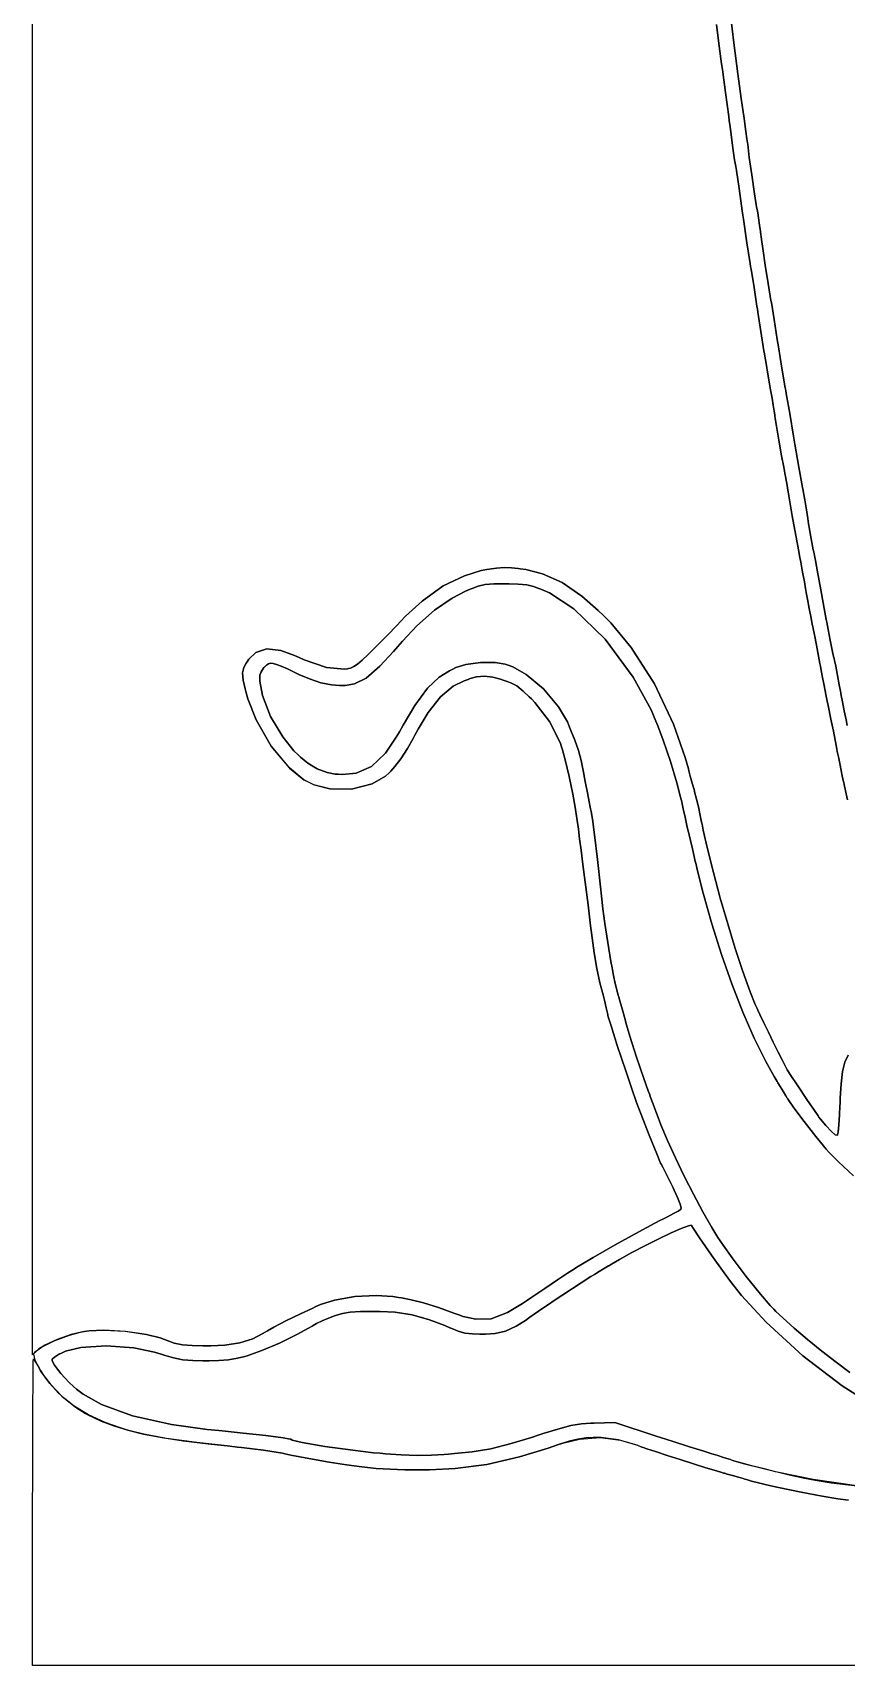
# Model space of a CAD drawing. Extents: x 0 to 13, y 0 to 16.7.
# Drawn here: x 0 to 4.37, y 0 to 8.77 of the extents above; entities that cross this region are included whole.
import ezdxf

# ---------------------------------------------------------------- set-up
doc = ezdxf.new("R2010")
doc.units = 0
doc.layers.get('0').update_dxf_attribs({"linetype": 'CONTINUOUS'})

msp = doc.modelspace()

# ---------------------------------------------------------------- linework, layer by layer
at = {"color": 7}
for points in [[(4.37717, 3.2755), (4.36074, 3.23833), (4.34711, 3.18869), (4.33936, 3.12125), (4.33529, 3.04443), (4.33436, 3.01878), (4.33382, 3.00282), (4.33132, 2.95486), (4.32747, 2.90121), (4.32335, 2.86339), (4.32081, 2.84819), (4.31976, 2.8469), (4.31847, 2.84576), (4.30871, 2.84901), (4.28825, 2.86604), (4.25879, 2.89774), (4.23004, 2.93207), (4.22081, 2.94374), (4.2161, 2.95003), (4.19667, 2.97814), (4.15663, 3.03737), (4.10699, 3.11208), (4.06728, 3.17253), (4.05414, 3.19271), (4.05122, 3.19743), (4.0434, 3.21212), (4.02533, 3.24701), (4.00211, 3.29281), (3.97601, 3.34494), (3.94933, 3.39887), (3.92437, 3.45008), (3.90332, 3.49403), (3.89208, 3.51801), (3.88857, 3.52604), (3.87879, 3.54844), (3.85194, 3.6166), (3.81261, 3.72564), (3.77181, 3.84879), (3.73096, 3.98139), (3.6914, 4.11897), (3.65446, 4.25689), (3.62142, 4.39063), (3.60021, 4.48432), (3.59375, 4.51563), (3.59136, 4.52767), (3.58376, 4.56358), (3.57357, 4.61003), (3.56429, 4.64968), (3.55908, 4.67057), (3.55729, 4.67708), (3.5555, 4.68343), (3.55024, 4.70236), (3.54085, 4.73622), (3.53033, 4.77436), (3.5224, 4.803), (3.51981, 4.8125), (3.50353, 4.87349), (3.44086, 5.05257), (3.33854, 5.26981), (3.21272, 5.46436), (3.10368, 5.59631), (3.06353, 5.63644), (3.03597, 5.66385), (2.94846, 5.74121), (2.84293, 5.81396), (2.73628, 5.86074), (2.64768, 5.88314), (2.61774, 5.88747), (2.60596, 5.88921), (2.57053, 5.89318), (2.53082, 5.89442), (2.48981, 5.89117), (2.45128, 5.88553), (2.43853, 5.88336), (2.40782, 5.87782), (2.3176, 5.85042), (2.20313, 5.79497), (2.09017, 5.71386), (2.00151, 5.63303), (1.97396, 5.60417), (1.95606, 5.5855), (1.90224, 5.52957), (1.84571, 5.47146), (1.80197, 5.42779), (1.76861, 5.39638), (1.74317, 5.37511), (1.72331, 5.36193), (1.7066, 5.3546), (1.69467, 5.35161), (1.69065, 5.35101), (1.67421, 5.34842), (1.57758, 5.35769), (1.45806, 5.39768), (1.43024, 5.41043), (1.40625, 5.42144), (1.33149, 5.44803), (1.25624, 5.45731), (1.19813, 5.43772), (1.16048, 5.40246), (1.15104, 5.38857), (1.14616, 5.38129), (1.13336, 5.35807), (1.12679, 5.32904), (1.13081, 5.28971), (1.141, 5.24349), (1.1448, 5.22814), (1.15435, 5.18918), (1.19916, 5.07611), (1.28071, 4.9344), (1.37945, 4.81771), (1.45643, 4.75489), (1.4854, 4.74061), (1.5109, 4.72786), (1.59565, 4.706), (1.71208, 4.70415), (1.82243, 4.73361), (1.89486, 4.77436), (1.91461, 4.79269), (1.92269, 4.80024), (1.94499, 4.82503), (1.97667, 4.86757), (2.01167, 4.92324), (2.04226, 4.97678), (2.05208, 4.99479), (2.0689, 5.02582), (2.12392, 5.11654), (2.18929, 5.20053), (2.25743, 5.2564), (2.31674, 5.28646), (2.33751, 5.29372), (2.34874, 5.29775), (2.38336, 5.30718), (2.42469, 5.31119), (2.46963, 5.3055), (2.5121, 5.29417), (2.52604, 5.28961), (2.53629, 5.28662), (2.56662, 5.27572), (2.59918, 5.25825), (2.63297, 5.23118), (2.66624, 5.19938), (2.67708, 5.18853), (2.69532, 5.17031), (2.77382, 5.06706), (2.83094, 4.95497), (2.83854, 4.93229), (2.84424, 4.91465), (2.85906, 4.86079), (2.88015, 4.77268), (2.89974, 4.67714), (2.91217, 4.60688), (2.91564, 4.58333), (2.91737, 4.5715), (2.92264, 4.53581), (2.92936, 4.48882), (2.93642, 4.43733), (2.9445, 4.37619), (2.95421, 4.30029), (2.96625, 4.20443), (2.98128, 4.0835), (2.99533, 3.97011), (3, 3.93229), (3.00336, 3.90554), (3.01438, 3.82525), (3.02838, 3.74154), (3.04508, 3.66471), (3.06179, 3.59972), (3.06771, 3.57813), (3.0695, 3.57086), (3.07926, 3.53039), (3.08746, 3.49457), (3.08854, 3.48958), (3.09033, 3.48128), (3.10471, 3.43354), (3.1384, 3.3279), (3.1836, 3.19135), (3.22146, 3.07981), (3.23438, 3.04269), (3.24137, 3.02214), (3.26585, 2.95692), (3.30897, 2.84625), (3.34993, 2.7455), (3.37082, 2.69689), (3.375, 2.68956), (3.37631, 2.68722), (3.38282, 2.67432), (3.39725, 2.64535), (3.41613, 2.60699), (3.43213, 2.57443), (3.4375, 2.56353), (3.44385, 2.55051), (3.46229, 2.51101), (3.4764, 2.47618), (3.48101, 2.45562), (3.47889, 2.4471), (3.47711, 2.44586), (3.47526, 2.44482), (3.46451, 2.43896), (3.44021, 2.42594), (3.4075, 2.40881), (3.37924, 2.39432), (3.36979, 2.3896), (3.34076, 2.37468), (3.2545, 2.3284), (3.12668, 2.25771), (3.0084, 2.18994), (2.94293, 2.15104), (2.92188, 2.13747), (2.90929, 2.12944), (2.87158, 2.10504), (2.81793, 2.06972), (2.74989, 2.02399), (2.67964, 1.97635), (2.65625, 1.96039), (2.63026, 1.9426), (2.54867, 1.89432), (2.46067, 1.86111), (2.37847, 1.85775), (2.31022, 1.87332), (2.28851, 1.88124), (2.26124, 1.89133), (2.17914, 1.92068), (2.09868, 1.9465), (2.03185, 1.96317), (1.98062, 1.9725), (1.96354, 1.97499), (1.93414, 1.97965), (1.84483, 1.98568), (1.72889, 1.98062), (1.61957, 1.9605), (1.5446, 1.93674), (1.52083, 1.92606), (1.49983, 1.91656), (1.43718, 1.88715), (1.35948, 1.84924), (1.29449, 1.81565), (1.26004, 1.7966), (1.24897, 1.78961), (1.23275, 1.77962), (1.18142, 1.7539), (1.11209, 1.73112), (1.03201, 1.71913), (0.957194, 1.7156), (0.932292, 1.7156), (0.91314, 1.7156), (0.855686, 1.71647), (0.803874, 1.7206), (0.760308, 1.73058), (0.721192, 1.74408), (0.708333, 1.74897), (0.684625, 1.75765), (0.610732, 1.77587), (0.497504, 1.79303), (0.382053, 1.79878), (0.303765, 1.79551), (0.278103, 1.79167), (0.259983, 1.78911), (0.206435, 1.77561), (0.131239, 1.74951), (0.065375, 1.71875), (0.031033, 1.69775), (0.021864, 1.68853), (0, 1.66667), (0, 9.16667)], [(4.37272, 5.0465), (4.36621, 5.07671), (4.35633, 5.12451), (4.34668, 5.17389), (4.34044, 5.20751), (4.33854, 5.21875), (4.33658, 5.23008), (4.33035, 5.26406), (4.32069, 5.31446), (4.31082, 5.36393), (4.30431, 5.39572), (4.30208, 5.40625), (4.29949, 5.41721), (4.29249, 5.45025), (4.28163, 5.50418), (4.27056, 5.56125), (4.26292, 5.60129), (4.26042, 5.61458), (4.25319, 5.65435), (4.2315, 5.77354), (4.21365, 5.8711), (4.20226, 5.93158), (4.19515, 5.96733), (4.19271, 5.97917), (4.1906, 5.98856), (4.17888, 6.04833), (4.16818, 6.10965), (4.16667, 6.11979), (4.16542, 6.12913), (4.16118, 6.1569), (4.15338, 6.20458), (4.14437, 6.25678), (4.13764, 6.29471), (4.13542, 6.30729), (4.13226, 6.32292), (4.11236, 6.43375), (4.0919, 6.55653), (4.08854, 6.57813), (4.08485, 6.5995), (4.06401, 6.72032), (4.04531, 6.82867), (4.04269, 6.84375), (4.03982, 6.85889), (4.02171, 6.96397), (4.0031, 7.07894), (4, 7.09896), (3.99685, 7.11903), (3.98019, 7.22646), (3.9656, 7.31668), (3.96354, 7.32813), (3.95964, 7.35092), (3.94846, 7.41938), (3.93306, 7.51719), (3.91954, 7.6065), (3.91249, 7.65576), (3.91043, 7.67188), (3.90967, 7.67854), (3.90701, 7.69846), (3.90207, 7.73296), (3.89632, 7.77078), (3.89204, 7.79818), (3.89063, 7.80729), (3.88644, 7.83046), (3.87511, 7.90007), (3.85986, 8.00185), (3.84694, 8.09619), (3.84033, 8.14903), (3.83854, 8.16667), (3.83757, 8.17404), (3.83453, 8.19612), (3.82926, 8.23438), (3.8234, 8.27653), (3.81912, 8.30746), (3.81771, 8.31771), (3.81401, 8.34131), (3.80387, 8.41228), (3.78603, 8.54428), (3.76449, 8.71149), (3.74571, 8.86149)], [(3.67042, 8.80903), (3.68571, 8.69254), (3.69868, 8.5989), (3.70313, 8.56771), (3.70518, 8.55339), (3.71978, 8.44379), (3.73643, 8.31537), (3.73958, 8.29167), (3.74175, 8.27333), (3.74892, 8.21826), (3.75896, 8.14572), (3.76839, 8.08236), (3.77393, 8.0479), (3.77604, 8.03646), (3.7781, 8.02501), (3.79269, 7.92865), (3.80935, 7.8094), (3.8125, 7.78646), (3.8156, 7.76357), (3.8341, 7.63672), (3.85157, 7.52556), (3.85417, 7.51042), (3.85678, 7.49533), (3.87278, 7.39779), (3.88824, 7.29769), (3.89063, 7.28125), (3.89296, 7.26486), (3.90858, 7.16146), (3.92524, 7.05811), (3.92811, 7.04167), (3.93039, 7.02849), (3.93728, 6.98872), (3.94694, 6.93272), (3.95606, 6.88043), (3.96164, 6.84901), (3.96354, 6.83854), (3.96517, 6.82958), (3.96983, 6.80257), (3.97592, 6.76606), (3.98096, 6.73324), (3.98361, 6.71457), (3.98438, 6.70833), (3.98617, 6.69482), (3.99262, 6.65375), (4.00532, 6.57867), (4.02051, 6.49419), (4.03233, 6.43213), (4.03646, 6.41146), (4.03851, 6.40132), (4.04883, 6.34614), (4.05647, 6.29818), (4.05729, 6.29167), (4.05881, 6.27919), (4.07656, 6.17242), (4.10678, 6.00939), (4.11458, 5.96875), (4.11675, 5.95725), (4.12332, 5.92264), (4.13319, 5.86979), (4.14285, 5.817), (4.14903, 5.78239), (4.15104, 5.77083), (4.153, 5.75944), (4.15918, 5.7251), (4.16883, 5.67333), (4.17871, 5.62218), (4.18522, 5.58914), (4.1875, 5.57813), (4.18978, 5.56663), (4.19661, 5.53207), (4.20751, 5.47646), (4.21881, 5.41835), (4.22661, 5.37804), (4.22917, 5.36458), (4.23139, 5.35167), (4.2385, 5.31288), (4.24843, 5.26031), (4.25754, 5.213), (4.26281, 5.18608), (4.2646, 5.17708), (4.26969, 5.15294), (4.285, 5.08046), (4.29856, 5.01563), (4.30832, 4.96647), (4.31543, 4.92914), (4.31771, 4.91667), (4.31956, 4.90717), (4.32514, 4.87864), (4.33436, 4.83247), (4.34435, 4.78413), (4.35161, 4.75071), (4.35417, 4.73958), (4.35672, 4.72851), (4.3641, 4.6951), (4.37446, 4.64675)], [(4.38764, 1.57281), (4.31342, 1.6275), (4.23589, 1.68739), (4.15935, 1.74924), (4.08806, 1.80957), (4.02621, 1.86513), (3.98969, 1.90028), (3.97814, 1.91249), (3.95985, 1.93207), (3.90722, 1.99294), (3.83008, 2.08806), (3.75499, 2.18707), (3.70611, 2.25581), (3.69065, 2.27919), (3.67904, 2.29682), (3.64615, 2.35086), (3.59776, 2.43549), (3.54764, 2.52886), (3.49789, 2.62657), (3.45068, 2.72428), (3.40815, 2.81765), (3.3725, 2.90235), (3.35189, 2.95589), (3.34581, 2.97396), (3.34424, 2.97814), (3.33149, 3.01281), (3.3156, 3.05469), (3.3125, 3.0625), (3.30399, 3.08464), (3.28039, 3.15164), (3.24192, 3.2659), (3.20611, 3.3775), (3.18722, 3.43961), (3.18229, 3.45833), (3.1799, 3.46772), (3.16444, 3.52462), (3.14844, 3.57997), (3.14583, 3.58854), (3.14344, 3.5964), (3.13721, 3.62017), (3.12771, 3.66004), (3.11843, 3.70329), (3.11225, 3.73443), (3.1104, 3.74479), (3.10465, 3.77886), (3.08778, 3.88118), (3.072, 3.98286), (3.06104, 4.06179), (3.0549, 4.11312), (3.05311, 4.13021), (3.04775, 4.17953), (3.03142, 4.32742), (3.01611, 4.45833), (3.00478, 4.54243), (2.99767, 4.58496), (2.99479, 4.59896), (2.99306, 4.60824), (2.98774, 4.63607), (2.97851, 4.68375), (2.96826, 4.73594), (2.96078, 4.77387), (2.95833, 4.78646), (2.95503, 4.80419), (2.94407, 4.85721), (2.92964, 4.91228), (2.91054, 4.96696), (2.88949, 5.01921), (2.88226, 5.03646), (2.87028, 5.065), (2.82215, 5.1454), (2.74149, 5.243), (2.64887, 5.32069), (2.57829, 5.36128), (2.55311, 5.36979), (2.53624, 5.37528), (2.48296, 5.38357), (2.40386, 5.38439), (2.32514, 5.37278), (2.27246, 5.35688), (2.25624, 5.34896), (2.23703, 5.33996), (2.18257, 5.3061), (2.11871, 5.24561), (2.05171, 5.15267), (1.98872, 5.04796), (1.96875, 5.01247), (1.95215, 4.98286), (1.89442, 4.89833), (1.81976, 4.82579), (1.73725, 4.78956), (1.66374, 4.7825), (1.6396, 4.7844), (1.62478, 4.78554), (1.58083, 4.79368), (1.52756, 4.81304), (1.47667, 4.84418), (1.43718, 4.87674), (1.42503, 4.88857), (1.40235, 4.91064), (1.34267, 4.98525), (1.27734, 5.09467), (1.23427, 5.20628), (1.21875, 5.28358), (1.21875, 5.30935), (1.21875, 5.31565), (1.22629, 5.33453), (1.2411, 5.35678), (1.24479, 5.3604), (1.2474, 5.36307), (1.25553, 5.37061), (1.26568, 5.37739), (1.27691, 5.38049), (1.29102, 5.37956), (1.30973, 5.37435), (1.33485, 5.36436), (1.36816, 5.34944), (1.40067, 5.33425), (1.41146, 5.32915), (1.42964, 5.32053), (1.48535, 5.2965), (1.54736, 5.27528), (1.60389, 5.26383), (1.64703, 5.26042), (1.66146, 5.26042), (1.67785, 5.26042), (1.72715, 5.26888), (1.78982, 5.3004), (1.86296, 5.36458), (1.93668, 5.44374), (1.96039, 5.47081), (1.98503, 5.49903), (2.06272, 5.58035), (2.15776, 5.66499), (2.25131, 5.72911), (2.32383, 5.76687), (2.34896, 5.77707), (2.35954, 5.78142), (2.39193, 5.79324), (2.42969, 5.80225), (2.47521, 5.80599), (2.52507, 5.80643), (2.54167, 5.80626), (2.55794, 5.80626), (2.60693, 5.80539), (2.65235, 5.8016), (2.68875, 5.79308), (2.71767, 5.78222), (2.72711, 5.7781), (2.77431, 5.75846), (2.90462, 5.67199), (3.07394, 5.51031), (3.2245, 5.30544), (3.32036, 5.13075), (3.34581, 5.06976), (3.35607, 5.04449), (3.3846, 4.9675), (3.42329, 4.85303), (3.4579, 4.73833), (3.47851, 4.66135), (3.48438, 4.63542), (3.48639, 4.62614), (3.49257, 4.59825), (3.50233, 4.55447), (3.51247, 4.50944), (3.51947, 4.47894), (3.52186, 4.46875), (3.52419, 4.45871), (3.53119, 4.4285), (3.54139, 4.38456), (3.55117, 4.34239), (3.55729, 4.31608), (3.55935, 4.30729), (3.56847, 4.26654), (3.59907, 4.14497), (3.64556, 3.98053), (3.69754, 3.81722), (3.75375, 3.65847), (3.81293, 3.5076), (3.87386, 3.36789), (3.93522, 3.24274), (3.97971, 3.16168), (3.99582, 3.13542), (4.00017, 3.12836), (4.01324, 3.10704), (4.02994, 3.07997), (4.04383, 3.05724), (4.051, 3.04536), (4.05311, 3.04167), (4.05881, 3.03179), (4.0861, 2.99337), (4.14111, 2.92008), (4.204, 2.84011), (4.24599, 2.78868), (4.26042, 2.77186), (4.27582, 2.75418), (4.32536, 2.70378), (4.40571, 2.62853)], [(4.43647, 0.961643), (4.19006, 0.997504), (3.98763, 1.03955), (3.92085, 1.05626), (3.90597, 1.06006), (3.86143, 1.07167), (3.80908, 1.08556), (3.76964, 1.09657), (3.75206, 1.10183), (3.74897, 1.10314), (3.74556, 1.10444), (3.73313, 1.10867), (3.70828, 1.1167), (3.678, 1.1263), (3.65386, 1.13395), (3.64583, 1.13645), (3.63514, 1.13959), (3.59819, 1.15099), (3.52604, 1.17372), (3.43896, 1.2015), (3.3699, 1.2238), (3.3469, 1.23123), (3.12603, 1.30311), (3.01357, 1.30002), (2.99696, 1.29953), (2.94715, 1.29655), (2.88971, 1.28765), (2.81913, 1.26883), (2.73986, 1.24392), (2.71354, 1.23541), (2.67725, 1.2238), (2.56799, 1.19021), (2.46039, 1.16265), (2.35906, 1.14627), (2.264, 1.13688), (2.23232, 1.13439), (2.20969, 1.13254), (2.14171, 1.12804), (2.06418, 1.12636), (1.979, 1.12972), (1.89393, 1.13612), (1.86561, 1.13856), (1.82883, 1.14176), (1.71892, 1.15457), (1.56885, 1.17567), (1.4471, 1.19705), (1.39242, 1.20942), (1.38542, 1.21354), (1.38281, 1.21512), (1.34467, 1.22135), (1.25244, 1.23351), (1.13037, 1.2474), (1.03261, 1.25743), (1, 1.26042), (0.936143, 1.26617), (0.745551, 1.29243), (0.536404, 1.33881), (0.369467, 1.4005), (0.270779, 1.45524), (0.241644, 1.47814), (0.235949, 1.48269), (0.219564, 1.49707), (0.196451, 1.51921), (0.173394, 1.54313), (0.151801, 1.56749), (0.132813, 1.59071), (0.11773, 1.61143), (0.107747, 1.62825), (0.104167, 1.63678), (0.104167, 1.6396), (0.104167, 1.64356), (0.117839, 1.65539), (0.144532, 1.67193), (0.151042, 1.67503), (0.175782, 1.68696), (0.258029, 1.70632), (0.393826, 1.71593), (0.543132, 1.70404), (0.654622, 1.68197), (0.690647, 1.67085), (0.70676, 1.66581), (0.755425, 1.65169), (0.806207, 1.64106), (0.859375, 1.63644), (0.913249, 1.63542), (0.931261, 1.63542), (0.948188, 1.63542), (0.999132, 1.63644), (1.05165, 1.6404), (1.09896, 1.6486), (1.13813, 1.65869), (1.15104, 1.66249), (1.17128, 1.66824), (1.2309, 1.69006), (1.32433, 1.72971), (1.41835, 1.77561), (1.48014, 1.80946), (1.5, 1.82189), (1.50586, 1.82542), (1.52408, 1.83507), (1.55479, 1.84978), (1.588, 1.8641), (1.61176, 1.87332), (1.61979, 1.87603), (1.63049, 1.87967), (1.66314, 1.88917), (1.70529, 1.89665), (1.75933, 1.89979), (1.81874, 1.90018), (1.83854, 1.90001), (1.86524, 1.89985), (1.94542, 1.89572), (2.03749, 1.88206), (2.13032, 1.85547), (2.21257, 1.824), (2.23958, 1.8125), (2.25049, 1.80772), (2.28386, 1.79438), (2.32069, 1.78401), (2.3604, 1.77924), (2.40022, 1.7781), (2.41351, 1.7781), (2.43072, 1.7781), (2.48242, 1.78153), (2.53907, 1.79428), (2.59489, 1.82032), (2.64518, 1.85221), (2.66146, 1.86356), (2.66872, 1.86854), (2.71615, 1.90147), (2.76563, 1.93599), (2.77399, 1.94168), (2.79351, 1.95551), (2.9961, 2.08724), (3.01563, 2.09896), (3.02197, 2.10281), (3.04113, 2.11436), (3.06446, 2.12825), (3.08285, 2.13926), (3.09164, 2.14453), (3.09375, 2.14583), (3.10758, 2.15468), (3.15007, 2.17969), (3.21707, 2.2169), (3.28928, 2.25483), (3.36117, 2.29075), (3.42731, 2.3221), (3.48221, 2.34608), (3.5204, 2.36008), (3.53569, 2.36285), (3.53646, 2.36143), (3.54531, 2.34663), (3.57943, 2.29531), (3.64361, 2.20236), (3.71149, 2.10747), (3.75179, 2.0529), (3.76563, 2.03543), (3.80578, 1.98519), (3.93744, 1.84326), (4.13396, 1.66254), (4.34554, 1.50136), (4.50657, 1.39806)], [(12.9583, 0), (0, 0), (0, 0.824978), (0, 0.824978), (0, 0.866374), (0.000054, 0.990397), (0.000326, 1.14453), (0.00076, 1.28407), (0.001248, 1.4056), (0.001899, 1.50581), (0.002604, 1.58132), (0.003364, 1.62879), (0.004178, 1.64481), (0.004178, 1.64481), (0.004666, 1.64432), (0.008626, 1.63818), (0.017958, 1.62304), (0.030816, 1.60189), (0.042046, 1.58328), (0.045844, 1.5771), (0.055935, 1.55974), (0.093207, 1.5115), (0.156901, 1.44575), (0.229329, 1.38683), (0.283854, 1.35135), (0.303114, 1.34169), (0.319119, 1.33371), (0.368272, 1.31152), (0.436524, 1.28527), (0.511122, 1.26232), (0.59554, 1.24197), (0.693143, 1.22342), (0.807292, 1.20605), (0.941461, 1.18913), (1.05957, 1.17594), (1.09896, 1.17188), (1.12055, 1.16954), (1.23866, 1.15446), (1.3406, 1.13829), (1.35417, 1.13542), (1.38634, 1.12918), (1.48313, 1.11079), (1.59201, 1.0912), (1.68539, 1.07612), (1.76796, 1.065), (1.84435, 1.05735), (1.91928, 1.05268), (1.9974, 1.0504), (2.06185, 1.04997), (2.08333, 1.05002), (2.12972, 1.05002), (2.26893, 1.05637), (2.43799, 1.07802), (2.61328, 1.11903), (2.76704, 1.16607), (2.81771, 1.18332), (2.84668, 1.19325), (2.93636, 1.21495), (3.04622, 1.22374), (3.15506, 1.20942), (3.24268, 1.18327), (3.27083, 1.17188), (3.27724, 1.16943), (3.29682, 1.16287), (3.34403, 1.1473), (3.40588, 1.12728), (3.47592, 1.10482), (3.54764, 1.08203), (3.61458, 1.06098), (3.67031, 1.04373), (3.69879, 1.03505), (3.70833, 1.03228), (3.71326, 1.03098), (3.72857, 1.0268), (3.757, 1.01888), (3.78976, 1.0096), (3.81461, 1.00244), (3.82292, 1), (3.8316, 0.997233), (3.85801, 0.989637), (3.89632, 0.979438), (3.93306, 0.970432), (3.95589, 0.965169), (3.96354, 0.963542), (4.00418, 0.954969), (4.12619, 0.929525), (4.23828, 0.907715), (4.32183, 0.89426), (4.37967, 0.887261)]]:
    msp.add_lwpolyline(points, dxfattribs=at)
at = {"color": 0}
for points in [[(3.74571, 8.86149), (3.76449, 8.71149), (3.78603, 8.54428), (3.80387, 8.41228), (3.81401, 8.34131), (3.81771, 8.31771), (3.81912, 8.30746), (3.8234, 8.27653), (3.82926, 8.23438), (3.83453, 8.19612), (3.83757, 8.17404), (3.83854, 8.16667), (3.84033, 8.14903), (3.84694, 8.09619), (3.85986, 8.00185), (3.87511, 7.90007), (3.88644, 7.83046), (3.89063, 7.80729), (3.89204, 7.79818), (3.89632, 7.77078), (3.90207, 7.73296), (3.90701, 7.69846), (3.90967, 7.67854), (3.91043, 7.67188), (3.91249, 7.65576), (3.91954, 7.6065), (3.93306, 7.51719), (3.94846, 7.41938), (3.95964, 7.35092), (3.96354, 7.32813), (3.9656, 7.31668), (3.98019, 7.22646), (3.99685, 7.11903), (4, 7.09896), (4.0031, 7.07894), (4.02171, 6.96397), (4.03982, 6.85889), (4.04269, 6.84375), (4.04531, 6.82867), (4.06401, 6.72032), (4.08485, 6.5995), (4.08854, 6.57813), (4.0919, 6.55653), (4.11236, 6.43375), (4.13226, 6.32292), (4.13542, 6.30729), (4.13764, 6.29471), (4.14437, 6.25678), (4.15338, 6.20458), (4.16118, 6.1569), (4.16542, 6.12913), (4.16667, 6.11979), (4.16818, 6.10965), (4.17888, 6.04833), (4.1906, 5.98856), (4.19271, 5.97917), (4.19515, 5.96733), (4.20226, 5.93158), (4.21365, 5.8711), (4.2315, 5.77354), (4.25319, 5.65435), (4.26042, 5.61458), (4.26292, 5.60129), (4.27056, 5.56125), (4.28163, 5.50418), (4.29249, 5.45025), (4.29949, 5.41721), (4.30208, 5.40625), (4.30431, 5.39572), (4.31082, 5.36393), (4.32069, 5.31446), (4.33035, 5.26406), (4.33658, 5.23008), (4.33854, 5.21875), (4.34044, 5.20751), (4.34668, 5.17389), (4.35633, 5.12451), (4.36621, 5.07671), (4.37272, 5.0465)], [(4.37446, 4.64675), (4.3641, 4.6951), (4.35672, 4.72851), (4.35417, 4.73958), (4.35161, 4.75071), (4.34435, 4.78413), (4.33436, 4.83247), (4.32514, 4.87864), (4.31956, 4.90717), (4.31771, 4.91667), (4.31543, 4.92914), (4.30832, 4.96647), (4.29856, 5.01563), (4.285, 5.08046), (4.26969, 5.15294), (4.2646, 5.17708), (4.26281, 5.18608), (4.25754, 5.213), (4.24843, 5.26031), (4.2385, 5.31288), (4.23139, 5.35167), (4.22917, 5.36458), (4.22661, 5.37804), (4.21881, 5.41835), (4.20751, 5.47646), (4.19661, 5.53207), (4.18978, 5.56663), (4.1875, 5.57813), (4.18522, 5.58914), (4.17871, 5.62218), (4.16883, 5.67333), (4.15918, 5.7251), (4.153, 5.75944), (4.15104, 5.77083), (4.14903, 5.78239), (4.14285, 5.817), (4.13319, 5.86979), (4.12332, 5.92264), (4.11675, 5.95725), (4.11458, 5.96875), (4.10678, 6.00939), (4.07656, 6.17242), (4.05881, 6.27919), (4.05729, 6.29167), (4.05647, 6.29818), (4.04883, 6.34614), (4.03851, 6.40132), (4.03646, 6.41146), (4.03233, 6.43213), (4.02051, 6.49419), (4.00532, 6.57867), (3.99262, 6.65375), (3.98617, 6.69482), (3.98438, 6.70833), (3.98361, 6.71457), (3.98096, 6.73324), (3.97592, 6.76606), (3.96983, 6.80257), (3.96517, 6.82958), (3.96354, 6.83854), (3.96164, 6.84901), (3.95606, 6.88043), (3.94694, 6.93272), (3.93728, 6.98872), (3.93039, 7.02849), (3.92811, 7.04167), (3.92524, 7.05811), (3.90858, 7.16146), (3.89296, 7.26486), (3.89063, 7.28125), (3.88824, 7.29769), (3.87278, 7.39779), (3.85678, 7.49533), (3.85417, 7.51042), (3.85157, 7.52556), (3.8341, 7.63672), (3.8156, 7.76357), (3.8125, 7.78646), (3.80935, 7.8094), (3.79269, 7.92865), (3.7781, 8.02501), (3.77604, 8.03646), (3.77393, 8.0479), (3.76839, 8.08236), (3.75896, 8.14572), (3.74892, 8.21826), (3.74175, 8.27333), (3.73958, 8.29167), (3.73643, 8.31537), (3.71978, 8.44379), (3.70518, 8.55339), (3.70313, 8.56771), (3.69868, 8.5989), (3.68571, 8.69254), (3.67042, 8.80903)], [(4.37967, 0.887261), (4.32183, 0.89426), (4.23828, 0.907715), (4.12619, 0.929525), (4.00418, 0.954969), (3.96354, 0.963542), (3.95589, 0.965169), (3.93306, 0.970432), (3.89632, 0.979438), (3.85801, 0.989637), (3.8316, 0.997233), (3.82292, 1), (3.81461, 1.00244), (3.78976, 1.0096), (3.757, 1.01888), (3.72857, 1.0268), (3.71326, 1.03098), (3.70833, 1.03228), (3.69879, 1.03505), (3.67031, 1.04373), (3.61458, 1.06098), (3.54764, 1.08203), (3.47592, 1.10482), (3.40588, 1.12728), (3.34403, 1.1473), (3.29682, 1.16287), (3.27724, 1.16943), (3.27083, 1.17188), (3.24869, 1.18077), (3.14464, 1.21072), (3.05176, 1.22293), (3.02083, 1.22293), (3.00846, 1.22277), (2.97136, 1.22087), (2.92746, 1.21484), (2.87944, 1.20302), (2.83301, 1.18853), (2.81771, 1.18332), (2.76704, 1.16607), (2.61328, 1.11903), (2.43799, 1.07802), (2.26893, 1.05637), (2.12972, 1.05002), (2.08333, 1.05002), (2.06185, 1.04997), (1.9974, 1.0504), (1.91928, 1.05268), (1.84435, 1.05735), (1.76796, 1.065), (1.68539, 1.07612), (1.59201, 1.0912), (1.48313, 1.11079), (1.38634, 1.12918), (1.35417, 1.13542), (1.3406, 1.13829), (1.23866, 1.15446), (1.12055, 1.16954), (1.09896, 1.17188), (1.04432, 1.17768), (0.880697, 1.1964), (0.718479, 1.21853), (0.596517, 1.24105), (0.523004, 1.25922), (0.498969, 1.26666), (0.471246, 1.27523), (0.389268, 1.30469), (0.298936, 1.34549), (0.222657, 1.39193), (0.171115, 1.43212), (0.155219, 1.44689), (0.138563, 1.46218), (0.092719, 1.51258), (0.042969, 1.58035), (0.013129, 1.63894), (0.006565, 1.67008), (0.010417, 1.67708), (0.015083, 1.68571), (0.046604, 1.70762), (0.115072, 1.74219), (0.197592, 1.77289), (0.256131, 1.78879), (0.276042, 1.79167), (0.301975, 1.79551), (0.381076, 1.79893), (0.496853, 1.7934), (0.610297, 1.77632), (0.684571, 1.75782), (0.708333, 1.74897), (0.721192, 1.74408), (0.760308, 1.73058), (0.803874, 1.7206), (0.855686, 1.71647), (0.91314, 1.7156), (0.932292, 1.7156), (0.957194, 1.7156), (1.03201, 1.71913), (1.11209, 1.73112), (1.18142, 1.7539), (1.23275, 1.77962), (1.24897, 1.78961), (1.26004, 1.7966), (1.29449, 1.81565), (1.35948, 1.84924), (1.43718, 1.88715), (1.49983, 1.91656), (1.52083, 1.92606), (1.5446, 1.93674), (1.61957, 1.9605), (1.72889, 1.98062), (1.84483, 1.98568), (1.93414, 1.97965), (1.96354, 1.97499), (1.98062, 1.9725), (2.03185, 1.96317), (2.09868, 1.9465), (2.17914, 1.92068), (2.26124, 1.89133), (2.28851, 1.88124), (2.31022, 1.87332), (2.37847, 1.85775), (2.46067, 1.86111), (2.54867, 1.89432), (2.63026, 1.9426), (2.65625, 1.96039), (2.67964, 1.97635), (2.74989, 2.02399), (2.81793, 2.06972), (2.87158, 2.10504), (2.90929, 2.12944), (2.92188, 2.13747), (2.94293, 2.15104), (3.0084, 2.18994), (3.12668, 2.25771), (3.2545, 2.3284), (3.34076, 2.37468), (3.36979, 2.3896), (3.37924, 2.39432), (3.4075, 2.40881), (3.44021, 2.42594), (3.46451, 2.43896), (3.47526, 2.44482), (3.47711, 2.44586), (3.47889, 2.4471), (3.48101, 2.45562), (3.4764, 2.47618), (3.46229, 2.51101), (3.44385, 2.55051), (3.4375, 2.56353), (3.43213, 2.57443), (3.41613, 2.60699), (3.39725, 2.64535), (3.38282, 2.67432), (3.37631, 2.68722), (3.375, 2.68956), (3.37082, 2.69689), (3.34993, 2.7455), (3.30897, 2.84625), (3.26585, 2.95692), (3.24137, 3.02214), (3.23438, 3.04269), (3.22146, 3.07981), (3.1836, 3.19135), (3.1384, 3.3279), (3.10471, 3.43354), (3.09033, 3.48128), (3.08854, 3.48958), (3.08746, 3.49457), (3.07926, 3.53039), (3.0695, 3.57086), (3.06771, 3.57813), (3.06179, 3.59972), (3.04508, 3.66471), (3.02838, 3.74154), (3.01438, 3.82525), (3.00336, 3.90554), (3, 3.93229), (2.99533, 3.97011), (2.98128, 4.0835), (2.96625, 4.20443), (2.95421, 4.30029), (2.9445, 4.37619), (2.93642, 4.43733), (2.92936, 4.48882), (2.92264, 4.53581), (2.91737, 4.5715), (2.91564, 4.58333), (2.91217, 4.60688), (2.89974, 4.67714), (2.88015, 4.77268), (2.85906, 4.86079), (2.84424, 4.91465), (2.83854, 4.93229), (2.83094, 4.95497), (2.77382, 5.06706), (2.69532, 5.17031), (2.67708, 5.18853), (2.66624, 5.19938), (2.63297, 5.23118), (2.59918, 5.25825), (2.56662, 5.27572), (2.53629, 5.28662), (2.52604, 5.28961), (2.5121, 5.29417), (2.46963, 5.3055), (2.42469, 5.31119), (2.38336, 5.30718), (2.34874, 5.29775), (2.33751, 5.29372), (2.31674, 5.28646), (2.25743, 5.2564), (2.18929, 5.20053), (2.12392, 5.11654), (2.0689, 5.02582), (2.05208, 4.99479), (2.04226, 4.97678), (2.01167, 4.92324), (1.97667, 4.86757), (1.94499, 4.82503), (1.92269, 4.80024), (1.91461, 4.79269), (1.89492, 4.77425), (1.82243, 4.73318), (1.71197, 4.70378), (1.59521, 4.70583), (1.51004, 4.72792), (1.48438, 4.74061), (1.45551, 4.75493), (1.37902, 4.81787), (1.28054, 4.93479), (1.19916, 5.07656), (1.15441, 5.18929), (1.1448, 5.22814), (1.141, 5.24349), (1.13081, 5.28971), (1.12679, 5.32904), (1.13336, 5.35807), (1.14616, 5.38129), (1.15104, 5.38857), (1.16048, 5.40246), (1.19813, 5.43772), (1.25624, 5.45731), (1.33149, 5.44803), (1.40625, 5.42144), (1.43024, 5.41043), (1.45806, 5.39768), (1.57758, 5.35769), (1.67421, 5.34842), (1.69065, 5.35101), (1.69467, 5.35161), (1.7066, 5.3546), (1.72331, 5.36193), (1.74317, 5.37511), (1.76861, 5.39638), (1.80197, 5.42779), (1.84571, 5.47146), (1.90224, 5.52957), (1.95606, 5.5855), (1.97396, 5.60417), (2.00151, 5.63303), (2.09017, 5.71386), (2.20313, 5.79497), (2.3176, 5.85042), (2.40782, 5.87782), (2.43853, 5.88336), (2.45128, 5.88553), (2.48981, 5.89117), (2.53082, 5.89442), (2.57053, 5.89318), (2.60596, 5.88921), (2.61774, 5.88747), (2.64768, 5.88314), (2.73628, 5.86074), (2.84293, 5.81396), (2.94846, 5.74121), (3.03597, 5.66385), (3.06353, 5.63644), (3.10368, 5.59631), (3.21272, 5.46436), (3.33854, 5.26981), (3.44086, 5.05257), (3.50353, 4.87349), (3.51981, 4.8125), (3.5224, 4.803), (3.53033, 4.77436), (3.54085, 4.73622), (3.55024, 4.70236), (3.5555, 4.68343), (3.55729, 4.67708), (3.55908, 4.67057), (3.56429, 4.64968), (3.57357, 4.61003), (3.58376, 4.56358), (3.59136, 4.52767), (3.59375, 4.51563), (3.60021, 4.48432), (3.62142, 4.39063), (3.65446, 4.25689), (3.6914, 4.11897), (3.73096, 3.98139), (3.77181, 3.84879), (3.81261, 3.72564), (3.85194, 3.6166), (3.87879, 3.54844), (3.88857, 3.52604), (3.89208, 3.51801), (3.90332, 3.49403), (3.92437, 3.45008), (3.94933, 3.39887), (3.97601, 3.34494), (4.00211, 3.29281), (4.02533, 3.24701), (4.0434, 3.21212), (4.05122, 3.19743), (4.05414, 3.19271), (4.06728, 3.17253), (4.10699, 3.11208), (4.15663, 3.03737), (4.19667, 2.97814), (4.2161, 2.95003), (4.22081, 2.94374), (4.23004, 2.93207), (4.25879, 2.89774), (4.28825, 2.86604), (4.30871, 2.84901), (4.31847, 2.84576), (4.31976, 2.8469), (4.32081, 2.84819), (4.32335, 2.86339), (4.32747, 2.90121), (4.33132, 2.95486), (4.33382, 3.00282), (4.33436, 3.01878), (4.33529, 3.04443), (4.33936, 3.12125), (4.34711, 3.18869), (4.36074, 3.23833), (4.37717, 3.2755)], [(4.40571, 2.62853), (4.32536, 2.70378), (4.27582, 2.75418), (4.26042, 2.77186), (4.24599, 2.78868), (4.204, 2.84011), (4.14111, 2.92008), (4.0861, 2.99337), (4.05881, 3.03179), (4.05311, 3.04167), (4.051, 3.04536), (4.04383, 3.05724), (4.02994, 3.07997), (4.01324, 3.10704), (4.00017, 3.12836), (3.99582, 3.13542), (3.97971, 3.16168), (3.93522, 3.24274), (3.87386, 3.36789), (3.81293, 3.5076), (3.75375, 3.65847), (3.69754, 3.81722), (3.64556, 3.98053), (3.59907, 4.14497), (3.56847, 4.26654), (3.55935, 4.30729), (3.55729, 4.31608), (3.55117, 4.34239), (3.54139, 4.38456), (3.53119, 4.4285), (3.52419, 4.45871), (3.52186, 4.46875), (3.51947, 4.47894), (3.51247, 4.50944), (3.50233, 4.55447), (3.49257, 4.59825), (3.48639, 4.62614), (3.48438, 4.63542), (3.47851, 4.66135), (3.4579, 4.73833), (3.42329, 4.85303), (3.3846, 4.9675), (3.35607, 5.04449), (3.34581, 5.06976), (3.32036, 5.13075), (3.2245, 5.30544), (3.07394, 5.51031), (2.90462, 5.67199), (2.77431, 5.75846), (2.72711, 5.7781), (2.71767, 5.78222), (2.68875, 5.79308), (2.65235, 5.8016), (2.60693, 5.80539), (2.55794, 5.80626), (2.54167, 5.80626), (2.52507, 5.80643), (2.47521, 5.80599), (2.42969, 5.80225), (2.39193, 5.79324), (2.35954, 5.78142), (2.34896, 5.77707), (2.32383, 5.76687), (2.25131, 5.72911), (2.15776, 5.66499), (2.06272, 5.58035), (1.98503, 5.49903), (1.96039, 5.47081), (1.93668, 5.44374), (1.86296, 5.36458), (1.78982, 5.3004), (1.72715, 5.26888), (1.67785, 5.26042), (1.66146, 5.26042), (1.64703, 5.26042), (1.60389, 5.26383), (1.54736, 5.27528), (1.48535, 5.2965), (1.42964, 5.32053), (1.41146, 5.32915), (1.40067, 5.33425), (1.36816, 5.34944), (1.33485, 5.36436), (1.30973, 5.37435), (1.29102, 5.37956), (1.27691, 5.38049), (1.26568, 5.37739), (1.25553, 5.37061), (1.2474, 5.36307), (1.24479, 5.3604), (1.2411, 5.35678), (1.22629, 5.33453), (1.21875, 5.31565), (1.21875, 5.30935), (1.21875, 5.28358), (1.23427, 5.20628), (1.27734, 5.09467), (1.34267, 4.98525), (1.40235, 4.91064), (1.42503, 4.88857), (1.43718, 4.87674), (1.47667, 4.84418), (1.52756, 4.81304), (1.58083, 4.79368), (1.62478, 4.78554), (1.6396, 4.7844), (1.66374, 4.7825), (1.73725, 4.78956), (1.81976, 4.82579), (1.89442, 4.89833), (1.95215, 4.98286), (1.96875, 5.01247), (1.98872, 5.04796), (2.05171, 5.15267), (2.11871, 5.24561), (2.18257, 5.3061), (2.23703, 5.33996), (2.25624, 5.34896), (2.27246, 5.35688), (2.32514, 5.37278), (2.40386, 5.38439), (2.48296, 5.38357), (2.53624, 5.37528), (2.55311, 5.36979), (2.57829, 5.36128), (2.64887, 5.32069), (2.74149, 5.243), (2.82215, 5.1454), (2.87028, 5.065), (2.88226, 5.03646), (2.88949, 5.01921), (2.91054, 4.96696), (2.92964, 4.91228), (2.94407, 4.85721), (2.95503, 4.80419), (2.95833, 4.78646), (2.96078, 4.77387), (2.96826, 4.73594), (2.97851, 4.68375), (2.98774, 4.63607), (2.99306, 4.60824), (2.99479, 4.59896), (2.99767, 4.58496), (3.00478, 4.54243), (3.01611, 4.45833), (3.03142, 4.32742), (3.04775, 4.17953), (3.05311, 4.13021), (3.0549, 4.11312), (3.06104, 4.06179), (3.072, 3.98286), (3.08778, 3.88118), (3.10465, 3.77886), (3.1104, 3.74479), (3.11225, 3.73443), (3.11843, 3.70329), (3.12771, 3.66004), (3.13721, 3.62017), (3.14344, 3.5964), (3.14583, 3.58854), (3.14844, 3.57997), (3.16444, 3.52462), (3.1799, 3.46772), (3.18229, 3.45833), (3.18722, 3.43961), (3.20611, 3.3775), (3.24192, 3.2659), (3.28039, 3.15164), (3.30399, 3.08464), (3.3125, 3.0625), (3.3156, 3.05469), (3.33149, 3.01281), (3.34424, 2.97814), (3.34581, 2.97396), (3.35189, 2.95589), (3.3725, 2.90235), (3.40815, 2.81765), (3.45068, 2.72428), (3.49789, 2.62657), (3.54764, 2.52886), (3.59776, 2.43549), (3.64615, 2.35086), (3.67904, 2.29682), (3.69065, 2.27919), (3.70611, 2.25581), (3.75499, 2.18707), (3.83008, 2.08806), (3.90722, 1.99294), (3.95985, 1.93207), (3.97814, 1.91249), (3.98969, 1.90028), (4.02621, 1.86513), (4.08806, 1.80957), (4.15935, 1.74924), (4.23589, 1.68739), (4.31342, 1.6275), (4.38764, 1.57281)], [(4.50657, 1.39806), (4.34554, 1.50136), (4.13396, 1.66254), (3.93744, 1.84326), (3.80578, 1.98519), (3.76563, 2.03543), (3.75179, 2.0529), (3.71149, 2.10747), (3.64361, 2.20236), (3.57943, 2.29531), (3.54531, 2.34663), (3.53646, 2.36143), (3.53569, 2.36285), (3.5204, 2.36008), (3.48221, 2.34608), (3.42731, 2.3221), (3.36117, 2.29075), (3.28928, 2.25483), (3.21707, 2.2169), (3.15007, 2.17969), (3.10758, 2.15468), (3.09375, 2.14583), (3.09164, 2.14453), (3.08285, 2.13926), (3.06446, 2.12825), (3.04113, 2.11436), (3.02197, 2.10281), (3.01563, 2.09896), (2.9961, 2.08724), (2.79351, 1.95551), (2.77399, 1.94168), (2.76563, 1.93599), (2.71615, 1.90147), (2.66872, 1.86854), (2.66146, 1.86356), (2.64518, 1.85221), (2.59489, 1.82032), (2.53907, 1.79428), (2.48242, 1.78153), (2.43072, 1.7781), (2.41351, 1.7781), (2.40022, 1.7781), (2.3604, 1.77924), (2.32069, 1.78401), (2.28386, 1.79438), (2.25049, 1.80772), (2.23958, 1.8125), (2.21257, 1.824), (2.13032, 1.85547), (2.03749, 1.88206), (1.94542, 1.89572), (1.86524, 1.89985), (1.83854, 1.90001), (1.81874, 1.90018), (1.75933, 1.89979), (1.70529, 1.89665), (1.66314, 1.88917), (1.63049, 1.87967), (1.61979, 1.87603), (1.61176, 1.87332), (1.588, 1.8641), (1.55479, 1.84978), (1.52408, 1.83507), (1.50586, 1.82542), (1.5, 1.82189), (1.48014, 1.80946), (1.41835, 1.77561), (1.32433, 1.72971), (1.2309, 1.69006), (1.17128, 1.66824), (1.15104, 1.66249), (1.13813, 1.65869), (1.09896, 1.6486), (1.05165, 1.6404), (0.999132, 1.63644), (0.948188, 1.63542), (0.931261, 1.63542), (0.913249, 1.63542), (0.859375, 1.63644), (0.806207, 1.64106), (0.755425, 1.65169), (0.70676, 1.66581), (0.690647, 1.67085), (0.654622, 1.68197), (0.543132, 1.70404), (0.393826, 1.71593), (0.258029, 1.70632), (0.175782, 1.68696), (0.151042, 1.67503), (0.144532, 1.67193), (0.117839, 1.65539), (0.104167, 1.64356), (0.104167, 1.6396), (0.104167, 1.63678), (0.107747, 1.62825), (0.11773, 1.61143), (0.132813, 1.59071), (0.151801, 1.56749), (0.173394, 1.54313), (0.196451, 1.51921), (0.219564, 1.49707), (0.235949, 1.48269), (0.241644, 1.47814), (0.270779, 1.45524), (0.369467, 1.4005), (0.536404, 1.33881), (0.745551, 1.29243), (0.936143, 1.26617), (1, 1.26042), (1.03261, 1.25743), (1.13037, 1.2474), (1.25244, 1.23351), (1.34467, 1.22135), (1.38281, 1.21512), (1.38542, 1.21354), (1.39242, 1.20942), (1.4471, 1.19705), (1.56885, 1.17567), (1.71892, 1.15457), (1.82883, 1.14176), (1.86561, 1.13856), (1.89393, 1.13612), (1.979, 1.12972), (2.06418, 1.12636), (2.14171, 1.12804), (2.20969, 1.13254), (2.23232, 1.13439), (2.264, 1.13688), (2.35906, 1.14627), (2.46039, 1.16265), (2.56799, 1.19021), (2.67725, 1.2238), (2.71354, 1.23541), (2.73986, 1.24392), (2.81913, 1.26883), (2.88971, 1.28765), (2.94715, 1.29655), (2.99696, 1.29953), (3.01357, 1.30002), (3.12603, 1.30311), (3.3469, 1.23123), (3.3699, 1.2238), (3.43896, 1.2015), (3.52604, 1.17372), (3.59819, 1.15099), (3.63514, 1.13959), (3.64583, 1.13645), (3.65386, 1.13395), (3.678, 1.1263), (3.70828, 1.1167), (3.73313, 1.10867), (3.74556, 1.10444), (3.74897, 1.10314), (3.75831, 1.0995), (3.81446, 1.08393), (3.93072, 1.0542), (4.06185, 1.02289), (4.14426, 1.00439), (4.17188, 0.998969), (4.20042, 0.993326), (4.28694, 0.980469), (4.42626, 0.964085)]]:
    msp.add_lwpolyline(points, dxfattribs=at)

doc.saveas('drawing.dxf')
